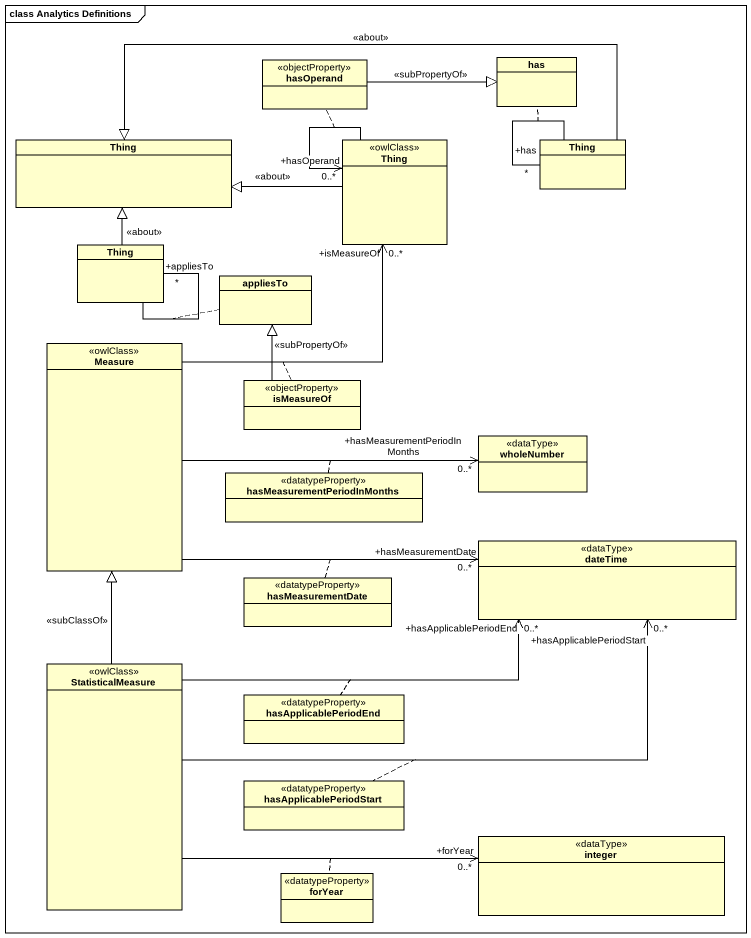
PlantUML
@startuml
mainframe class Analytics Definitions
hide circle
hide empty members
class hasOperand <<objectProperty>>
class has
class Thing
class "Thing" as Thing_2 <<owlClass>>
class "Thing" as Thing_3
class "Thing" as Thing_4
class appliesTo
class Measure <<owlClass>>
class isMeasureOf <<objectProperty>>
class wholeNumber <<dataType>>
class hasMeasurementPeriodInMonths <<datatypeProperty>>
class dateTime <<dataType>>
class hasMeasurementDate <<datatypeProperty>>
class StatisticalMeasure <<owlClass>>
class hasApplicablePeriodEnd <<datatypeProperty>>
class hasApplicablePeriodStart <<datatypeProperty>>
class integer <<dataType>>
class forYear <<datatypeProperty>>
hasOperand -right-|> has : <<subPropertyOf>>
Thing_2 -left-|> Thing : <<about>>
Thing_2 --> "+hasOperand\n0..*" Thing_2
(Thing_2, Thing_2) .. hasOperand
Thing_3 -left-|> Thing : <<about>>
Thing_3 -- "+has\n*" Thing_3
(Thing_3, Thing_3) .. has
Thing_4 -up-|> Thing : <<about>>
Thing_4 -- "*\n+appliesTo" Thing_4
(Thing_4, Thing_4) .. appliesTo
Measure -up-> "+isMeasureOf\n0..*" Thing_2
(Measure, Thing_2) .. isMeasureOf
Measure -right-> "+hasMeasurementPeriodInMonths\n0..*" wholeNumber
(Measure, wholeNumber) .. hasMeasurementPeriodInMonths
Measure -right-> "+hasMeasurementDate\n0..*" dateTime
(Measure, dateTime) .. hasMeasurementDate
isMeasureOf -up-|> appliesTo : <<subPropertyOf>>
StatisticalMeasure -up-|> Measure : <<subClassOf>>
StatisticalMeasure -right-> "+hasApplicablePeriodEnd\n0..*" dateTime
(StatisticalMeasure, dateTime) .. hasApplicablePeriodEnd
StatisticalMeasure -right-> "+hasApplicablePeriodStart\n0..*" dateTime
(StatisticalMeasure, dateTime) .. hasApplicablePeriodStart
StatisticalMeasure -right-> "+forYear\n0..*" integer
(StatisticalMeasure, integer) .. forYear
@enduml
